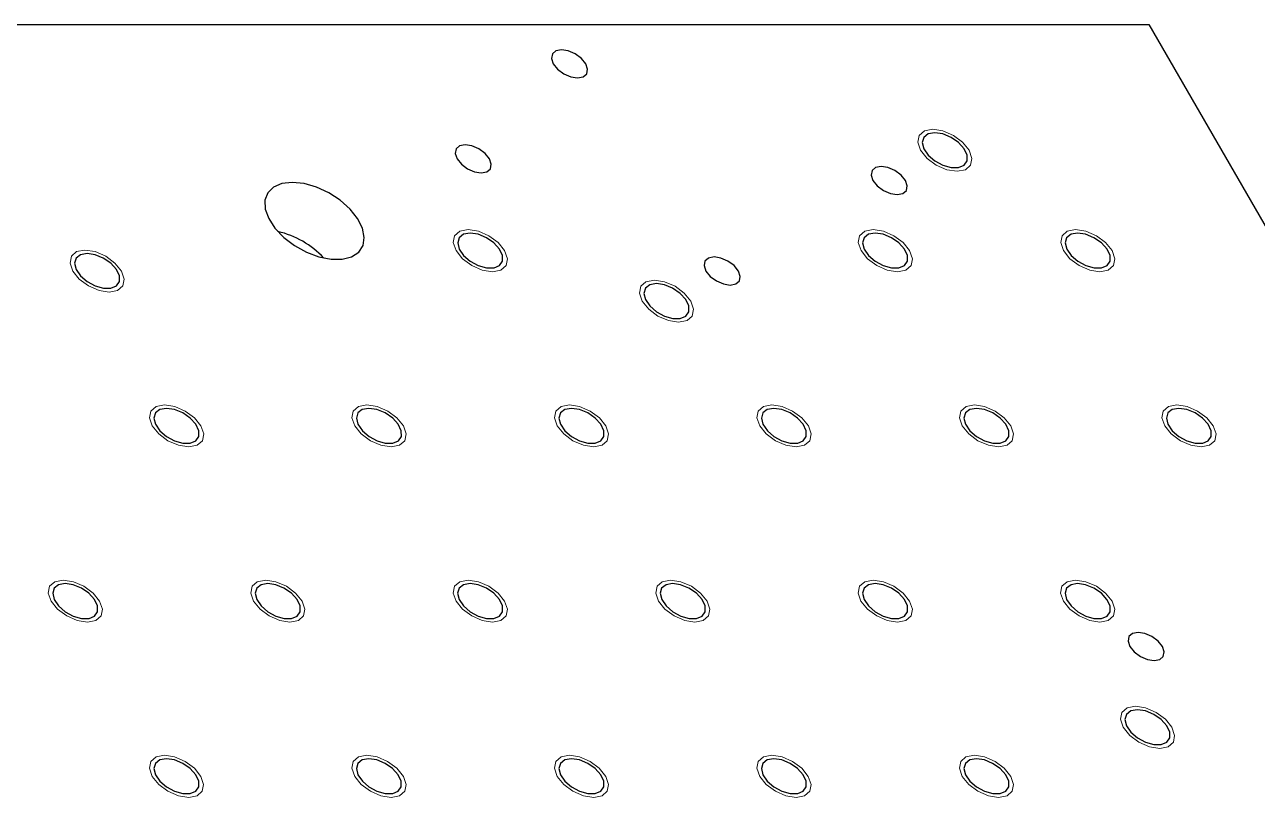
# Model space of a CAD drawing. Header units: millimetres. Extents: x 0 to 841, y 0 to 594.
# Drawn here: x 169.1 to 231.2, y 460.2 to 499.2 of the extents above; entities that cross this region are included whole.
import ezdxf

# ---------------------------------------------------------------- set-up
doc = ezdxf.new("R2010")
doc.units = ezdxf.units.MM

msp = doc.modelspace()

# ---------------------------------------------------------------- linework, layer by layer
at = {"color": 7, "linetype": 'Continuous', "lineweight": 25}
for p, q in [((88.13956778, 499.19636356), (225.72669458, 499.19636356)), ((225.72669458, 499.19636356), (243.28225802, 468.7859407))]:
    msp.add_line(p, q, dxfattribs=at)
at = {"color": 7, "linetype": 'Continuous', "lineweight": 25, "flags": 128}
for points in [[(196.12167877, 497.92284022), (195.84027481, 497.86901492), (195.66385742, 497.71573344), (195.61928455, 497.48633149), (195.71334201, 497.21573344), (195.93171041, 496.94513539), (196.24114513, 496.71573344), (196.59453755, 496.56245196), (196.93808688, 496.50862666), (197.21949084, 496.56245196), (197.39590822, 496.71573344), (197.4404811, 496.94513539), (197.34642363, 497.21573344), (197.12805524, 497.48633149), (196.81862051, 497.71573344), (196.46522809, 497.86901492), (196.12167877, 497.92284022)], [(214.93971269, 493.7412503), (214.60545837, 493.68156362), (214.38525973, 493.51056459), (214.30885581, 493.25134759), (214.38656537, 492.9389213), (214.60789333, 492.61548063), (214.9429481, 492.32470803), (215.34647868, 492.10587395), (215.76398604, 491.98853314), (216.1390835, 491.98853314), (216.42111205, 492.10587395), (216.57198218, 492.32470803), (216.57131805, 492.61548063), (216.41920935, 492.9389213), (216.13619921, 493.25134759), (215.7605097, 493.51056459), (215.34287978, 493.68156362), (214.93971269, 493.7412503)], [(191.26655105, 493.1377072), (190.9851471, 493.0838819), (190.80872971, 492.93060042), (190.76415684, 492.70119847), (190.8582143, 492.43060042), (191.07658269, 492.16000237), (191.38601742, 491.93060042), (191.73940984, 491.77731894), (192.08295917, 491.72349364), (192.36436312, 491.77731894), (192.54078051, 491.93060042), (192.58535338, 492.16000237), (192.49129592, 492.43060042), (192.27292752, 492.70119847), (191.9634928, 492.93060042), (191.61010038, 493.0838819), (191.26655105, 493.1377072)], [(212.23545698, 492.04238703), (211.95405302, 491.98856173), (211.77763564, 491.83528024), (211.73306276, 491.60587829), (211.82712022, 491.33528024), (212.04548862, 491.06468219), (212.35492335, 490.83528024), (212.70831577, 490.68199876), (213.05186509, 490.62817346), (213.33326905, 490.68199876), (213.50968644, 490.83528024), (213.55425931, 491.06468219), (213.46020185, 491.33528024), (213.24183345, 491.60587829), (212.93239873, 491.83528024), (212.5790063, 491.98856173), (212.23545698, 492.04238703)], [(182.55414176, 491.23658101), (182.03097911, 491.1754896), (181.61122335, 490.99605395), (181.32124926, 490.70954868), (181.17927699, 490.33397596), (181.19422717, 489.8929344), (181.36516044, 489.41413627), (181.68133641, 488.92766622), (182.12288861, 488.46409095), (182.66207267, 488.05253859), (183.26500968, 487.71886851), (183.89381489, 487.4840464), (184.50897816, 487.36282702), (185.07184651, 487.36282702), (185.54705286, 487.4840464), (185.90473824, 487.71886851), (186.12242797, 488.05253859), (186.1864438, 488.46409095), (186.09276338, 488.92766622), (185.84727299, 489.41413627), (185.4653977, 489.8929344), (184.97113214, 490.33397596), (184.39553283, 490.70954868), (183.7747668, 490.99605395), (183.14783905, 491.1754896), (182.55414176, 491.23658101)], [(191.52381851, 488.6791032), (191.18956419, 488.61941652), (190.96936555, 488.44841749), (190.89296162, 488.18920049), (190.97067119, 487.8767742), (191.19199914, 487.55333353), (191.52705391, 487.26256093), (191.9305845, 487.04372685), (192.34809186, 486.92638604), (192.72318931, 486.92638604), (193.00521787, 487.04372685), (193.156088, 487.26256093), (193.15542387, 487.55333353), (193.00331517, 487.8767742), (192.72030502, 488.18920049), (192.34461552, 488.44841749), (191.9269856, 488.61941652), (191.52381851, 488.6791032)], [(211.93733881, 488.6791032), (211.60308449, 488.61941652), (211.38288585, 488.44841749), (211.30648192, 488.18920049), (211.38419149, 487.8767742), (211.60551944, 487.55333353), (211.94057421, 487.26256093), (212.3441048, 487.04372685), (212.76161216, 486.92638604), (213.13670961, 486.92638604), (213.41873816, 487.04372685), (213.5696083, 487.26256093), (213.56894417, 487.55333353), (213.41683547, 487.8767742), (213.13382532, 488.18920049), (212.75813581, 488.44841749), (212.3405059, 488.61941652), (211.93733881, 488.6791032)], [(222.14409896, 488.6791032), (221.80984464, 488.61941652), (221.58964599, 488.44841749), (221.51324207, 488.18920049), (221.59095164, 487.8767742), (221.81227959, 487.55333353), (222.14733436, 487.26256093), (222.55086495, 487.04372685), (222.96837231, 486.92638604), (223.34346976, 486.92638604), (223.62549831, 487.04372685), (223.77636845, 487.26256093), (223.77570432, 487.55333353), (223.62359562, 487.8767742), (223.34058547, 488.18920049), (222.96489596, 488.44841749), (222.54726605, 488.61941652), (222.14409896, 488.6791032)], [(172.20718131, 487.65030681), (171.872927, 487.59062013), (171.65272835, 487.4196211), (171.57632443, 487.1604041), (171.65403399, 486.84797781), (171.87536195, 486.52453714), (172.21041672, 486.23376453), (172.61394731, 486.01493045), (173.03145467, 485.89758965), (173.40655212, 485.89758965), (173.68858067, 486.01493045), (173.83945081, 486.23376453), (173.83878668, 486.52453714), (173.68667798, 486.84797781), (173.40366783, 487.1604041), (173.02797832, 487.4196211), (172.61034841, 487.59062013), (172.20718131, 487.65030681)], [(203.8165368, 487.47612729), (203.53513285, 487.42230199), (203.35871546, 487.26902051), (203.31414259, 487.03961856), (203.40820005, 486.76902051), (203.62656845, 486.49842246), (203.93600317, 486.26902051), (204.28939559, 486.11573902), (204.63294492, 486.06191372), (204.91434887, 486.11573902), (205.09076626, 486.26902051), (205.13533913, 486.49842246), (205.04128167, 486.76902051), (204.82291328, 487.03961856), (204.51347855, 487.26902051), (204.16008613, 487.42230199), (203.8165368, 487.47612729)], [(200.90817907, 486.1308174), (200.57392475, 486.07113072), (200.3537261, 485.9001317), (200.27732218, 485.64091469), (200.35503175, 485.3284884), (200.5763597, 485.00504773), (200.91141447, 484.71427513), (201.31494506, 484.49544105), (201.73245242, 484.37810025), (202.10754987, 484.37810025), (202.38957842, 484.49544105), (202.54044856, 484.71427513), (202.53978443, 485.00504773), (202.38767573, 485.3284884), (202.10466558, 485.64091469), (201.72897607, 485.9001317), (201.31134616, 486.07113072), (200.90817907, 486.1308174)], [(176.21284892, 479.84026845), (175.8785946, 479.78058177), (175.65839596, 479.60958274), (175.58199203, 479.35036574), (175.6597016, 479.03793945), (175.88102955, 478.71449878), (176.21608432, 478.42372617), (176.61961491, 478.20489209), (177.03712227, 478.08755129), (177.41221972, 478.08755129), (177.69424827, 478.20489209), (177.84511841, 478.42372617), (177.84445428, 478.71449878), (177.69234558, 479.03793945), (177.40933543, 479.35036574), (177.03364593, 479.60958274), (176.61601601, 479.78058177), (176.21284892, 479.84026845)], [(186.41960907, 479.84026845), (186.08535475, 479.78058177), (185.86515611, 479.60958274), (185.78875218, 479.35036574), (185.86646175, 479.03793945), (186.0877897, 478.71449878), (186.42284447, 478.42372617), (186.82637506, 478.20489209), (187.24388242, 478.08755129), (187.61897987, 478.08755129), (187.90100842, 478.20489209), (188.05187856, 478.42372617), (188.05121443, 478.71449878), (187.89910573, 479.03793945), (187.61609558, 479.35036574), (187.24040608, 479.60958274), (186.82277616, 479.78058177), (186.41960907, 479.84026845)], [(196.62636922, 479.84026845), (196.2921149, 479.78058177), (196.07191625, 479.60958274), (195.99551233, 479.35036574), (196.0732219, 479.03793945), (196.29454985, 478.71449878), (196.62960462, 478.42372617), (197.03313521, 478.20489209), (197.45064257, 478.08755129), (197.82574002, 478.08755129), (198.10776857, 478.20489209), (198.25863871, 478.42372617), (198.25797458, 478.71449878), (198.10586588, 479.03793945), (197.82285573, 479.35036574), (197.44716622, 479.60958274), (197.02953631, 479.78058177), (196.62636922, 479.84026845)], [(206.83312936, 479.84026843), (206.49887504, 479.78058175), (206.2786764, 479.60958273), (206.20227247, 479.35036573), (206.27998204, 479.03793944), (206.50130999, 478.71449876), (206.83636476, 478.42372616), (207.23989535, 478.20489208), (207.65740271, 478.08755128), (208.03250016, 478.08755128), (208.31452871, 478.20489208), (208.46539885, 478.42372616), (208.46473472, 478.71449876), (208.31262602, 479.03793944), (208.02961587, 479.35036573), (207.65392637, 479.60958273), (207.23629645, 479.78058175), (206.83312936, 479.84026843)], [(217.03988951, 479.84026843), (216.70563519, 479.78058175), (216.48543654, 479.60958273), (216.40903262, 479.35036573), (216.48674219, 479.03793944), (216.70807014, 478.71449876), (217.04312491, 478.42372616), (217.4466555, 478.20489208), (217.86416286, 478.08755128), (218.23926031, 478.08755128), (218.52128886, 478.20489208), (218.672159, 478.42372616), (218.67149487, 478.71449876), (218.51938617, 479.03793944), (218.23637602, 479.35036573), (217.86068651, 479.60958273), (217.4430566, 479.78058175), (217.03988951, 479.84026843)], [(227.24664965, 479.84026843), (226.91239534, 479.78058175), (226.69219669, 479.60958273), (226.61579277, 479.35036573), (226.69350234, 479.03793944), (226.91483029, 478.71449876), (227.24988506, 478.42372616), (227.65341565, 478.20489208), (228.07092301, 478.08755128), (228.44602046, 478.08755128), (228.72804901, 478.20489208), (228.87891915, 478.42372616), (228.87825502, 478.71449876), (228.72614632, 479.03793944), (228.44313617, 479.35036573), (228.06744666, 479.60958273), (227.64981675, 479.78058175), (227.24664965, 479.84026843)], [(171.10863947, 471.00143368), (170.77438515, 470.941747), (170.55418651, 470.77074798), (170.47778258, 470.51153097), (170.55549215, 470.19910468), (170.7768201, 469.87566401), (171.11187487, 469.58489141), (171.51540546, 469.36605733), (171.93291282, 469.24871652), (172.30801027, 469.24871652), (172.59003882, 469.36605733), (172.74090896, 469.58489141), (172.74024483, 469.87566401), (172.58813613, 470.19910468), (172.30512598, 470.51153097), (171.92943648, 470.77074798), (171.51180656, 470.941747), (171.10863947, 471.00143368)], [(181.31539962, 471.00143368), (180.9811453, 470.941747), (180.76094666, 470.77074798), (180.68454273, 470.51153097), (180.7622523, 470.19910468), (180.98358025, 469.87566401), (181.31863502, 469.58489141), (181.72216561, 469.36605733), (182.13967297, 469.24871652), (182.51477042, 469.24871652), (182.79679897, 469.36605733), (182.94766911, 469.58489141), (182.94700498, 469.87566401), (182.79489628, 470.19910468), (182.51188613, 470.51153097), (182.13619663, 470.77074798), (181.71856671, 470.941747), (181.31539962, 471.00143368)], [(191.52215977, 471.00143368), (191.18790545, 470.941747), (190.9677068, 470.77074798), (190.89130288, 470.51153097), (190.96901245, 470.19910468), (191.1903404, 469.87566401), (191.52539517, 469.58489141), (191.92892576, 469.36605733), (192.34643312, 469.24871652), (192.72153057, 469.24871652), (193.00355912, 469.36605733), (193.15442926, 469.58489141), (193.15376513, 469.87566401), (193.00165643, 470.19910468), (192.71864628, 470.51153097), (192.34295677, 470.77074798), (191.92532686, 470.941747), (191.52215977, 471.00143368)], [(201.72891991, 471.00143368), (201.3946656, 470.941747), (201.17446695, 470.77074798), (201.09806303, 470.51153097), (201.1757726, 470.19910468), (201.39710055, 469.87566401), (201.73215532, 469.58489141), (202.13568591, 469.36605733), (202.55319327, 469.24871652), (202.92829072, 469.24871652), (203.21031927, 469.36605733), (203.36118941, 469.58489141), (203.36052528, 469.87566401), (203.20841658, 470.19910468), (202.92540643, 470.51153097), (202.54971692, 470.77074798), (202.13208701, 470.941747), (201.72891991, 471.00143368)], [(211.93568006, 471.00143368), (211.60142575, 470.941747), (211.3812271, 470.77074798), (211.30482318, 470.51153097), (211.38253274, 470.19910468), (211.6038607, 469.87566401), (211.93891547, 469.58489141), (212.34244605, 469.36605733), (212.75995342, 469.24871652), (213.13505087, 469.24871652), (213.41707942, 469.36605733), (213.56794955, 469.58489141), (213.56728543, 469.87566401), (213.41517673, 470.19910468), (213.13216658, 470.51153097), (212.75647707, 470.77074798), (212.33884715, 470.941747), (211.93568006, 471.00143368)], [(222.1424402, 471.00143367), (221.80818589, 470.94174699), (221.58798724, 470.77074796), (221.51158332, 470.51153096), (221.58929289, 470.19910467), (221.81062084, 469.875664), (222.14567561, 469.5848914), (222.5492062, 469.36605732), (222.96671356, 469.24871651), (223.34181101, 469.24871651), (223.62383956, 469.36605732), (223.7747097, 469.5848914), (223.77404557, 469.875664), (223.62193687, 470.19910467), (223.33892672, 470.51153096), (222.96323721, 470.77074796), (222.5456073, 470.94174699), (222.1424402, 471.00143367)], [(225.18776635, 468.53265292), (224.90636239, 468.47882762), (224.729945, 468.32554614), (224.68537213, 468.09614419), (224.77942959, 467.82554614), (224.99779799, 467.55494809), (225.30723272, 467.32554614), (225.66062514, 467.17226466), (226.00417446, 467.11843936), (226.28557842, 467.17226466), (226.46199581, 467.32554614), (226.50656868, 467.55494809), (226.41251122, 467.82554614), (226.19414282, 468.09614419), (225.88470809, 468.32554614), (225.53131567, 468.47882762), (225.18776635, 468.53265292)], [(225.15723406, 464.63498043), (224.82297974, 464.57529375), (224.6027811, 464.40429472), (224.52637717, 464.14507772), (224.60408674, 463.83265143), (224.82541469, 463.50921075), (225.16046946, 463.21843815), (225.56400005, 462.99960407), (225.98150741, 462.88226327), (226.35660486, 462.88226327), (226.63863342, 462.99960407), (226.78950355, 463.21843815), (226.78883942, 463.50921075), (226.63673072, 463.83265143), (226.35372057, 464.14507772), (225.97803107, 464.40429472), (225.56040115, 464.57529375), (225.15723406, 464.63498043)], [(176.21119017, 462.16259892), (175.87693585, 462.10291224), (175.65673721, 461.93191321), (175.58033328, 461.67269621), (175.65804285, 461.36026992), (175.8793708, 461.03682925), (176.21442557, 460.74605664), (176.61795616, 460.52722256), (177.03546352, 460.40988176), (177.41056097, 460.40988176), (177.69258952, 460.52722256), (177.84345966, 460.74605664), (177.84279553, 461.03682925), (177.69068683, 461.36026992), (177.40767668, 461.67269621), (177.03198718, 461.93191321), (176.61435726, 462.10291224), (176.21119017, 462.16259892)], [(186.41795032, 462.16259892), (186.083696, 462.10291224), (185.86349735, 461.93191321), (185.78709343, 461.67269621), (185.864803, 461.36026992), (186.08613095, 461.03682925), (186.42118572, 460.74605664), (186.82471631, 460.52722256), (187.24222367, 460.40988176), (187.61732112, 460.40988176), (187.89934967, 460.52722256), (188.05021981, 460.74605664), (188.04955568, 461.03682925), (187.89744698, 461.36026992), (187.61443683, 461.67269621), (187.23874732, 461.93191321), (186.82111741, 462.10291224), (186.41795032, 462.16259892)], [(196.62471046, 462.16259892), (196.29045615, 462.10291224), (196.0702575, 461.93191321), (195.99385358, 461.67269621), (196.07156315, 461.36026992), (196.2928911, 461.03682925), (196.62794587, 460.74605664), (197.03147646, 460.52722256), (197.44898382, 460.40988176), (197.82408127, 460.40988176), (198.10610982, 460.52722256), (198.25697996, 460.74605664), (198.25631583, 461.03682925), (198.10420713, 461.36026992), (197.82119698, 461.67269621), (197.44550747, 461.93191321), (197.02787756, 462.10291224), (196.62471046, 462.16259892)], [(206.83147061, 462.16259892), (206.4972163, 462.10291224), (206.27701765, 461.93191321), (206.20061373, 461.67269621), (206.27832329, 461.36026992), (206.49965125, 461.03682925), (206.83470602, 460.74605664), (207.23823661, 460.52722256), (207.65574397, 460.40988176), (208.03084142, 460.40988176), (208.31286997, 460.52722256), (208.46374011, 460.74605664), (208.46307598, 461.03682925), (208.31096728, 461.36026992), (208.02795713, 461.67269621), (207.65226762, 461.93191321), (207.2346377, 462.10291224), (206.83147061, 462.16259892)], [(217.03823076, 462.16259892), (216.70397645, 462.10291224), (216.4837778, 461.93191321), (216.40737388, 461.67269621), (216.48508344, 461.36026992), (216.7064114, 461.03682925), (217.04146617, 460.74605664), (217.44499675, 460.52722256), (217.86250411, 460.40988176), (218.23760157, 460.40988176), (218.51963012, 460.52722256), (218.67050025, 460.74605664), (218.66983612, 461.03682925), (218.51772742, 461.36026992), (218.23471728, 461.67269621), (217.85902777, 461.93191321), (217.44139785, 462.10291224), (217.03823076, 462.16259892)]]:
    msp.add_lwpolyline(points, dxfattribs=at)
at = {"color": 7, "linetype": 'Continuous', "lineweight": 18, "flags": 128}
for points in [[(214.83766168, 493.918027), (215.35298566, 493.83728905), (215.8830743, 493.60736682), (216.34722638, 493.2632639), (216.67477898, 492.85736682), (216.81586517, 492.45146975), (216.74900586, 492.10736682), (216.48437978, 491.8774446), (216.06227385, 491.79670665), (215.54694986, 491.8774446), (215.01686123, 492.10736682), (214.55270914, 492.45146975), (214.22515654, 492.85736682), (214.08407035, 493.2632639), (214.15092966, 493.60736682), (214.41555574, 493.83728905), (214.83766168, 493.918027)], [(191.4217675, 488.85587989), (191.93709148, 488.77514195), (192.46718011, 488.54521972), (192.9313322, 488.2011168), (193.2588848, 487.79521972), (193.39997099, 487.38932265), (193.33311168, 487.04521972), (193.0684856, 486.8152975), (192.64637966, 486.73455955), (192.13105568, 486.8152975), (191.60096705, 487.04521972), (191.13681496, 487.38932265), (190.80926236, 487.79521972), (190.66817617, 488.2011168), (190.73503548, 488.54521972), (190.99966156, 488.77514195), (191.4217675, 488.85587989)], [(211.83528779, 488.85587989), (212.35061178, 488.77514195), (212.88070041, 488.54521972), (213.3448525, 488.2011168), (213.67240509, 487.79521972), (213.81349129, 487.38932265), (213.74663198, 487.04521972), (213.4820059, 486.8152975), (213.05989996, 486.73455955), (212.54457597, 486.8152975), (212.01448734, 487.04521972), (211.55033526, 487.38932265), (211.22278266, 487.79521972), (211.08169647, 488.2011168), (211.14855577, 488.54521972), (211.41318186, 488.77514195), (211.83528779, 488.85587989)], [(222.04204794, 488.85587989), (222.55737193, 488.77514195), (223.08746056, 488.54521972), (223.55161265, 488.2011168), (223.87916524, 487.79521972), (224.02025143, 487.38932265), (223.95339213, 487.04521972), (223.68876604, 486.8152975), (223.26666011, 486.73455955), (222.75133612, 486.8152975), (222.22124749, 487.04521972), (221.7570954, 487.38932265), (221.42954281, 487.79521972), (221.28845662, 488.2011168), (221.35531592, 488.54521972), (221.61994201, 488.77514195), (222.04204794, 488.85587989)], [(172.1051303, 487.8270835), (172.62045429, 487.74634556), (173.15054292, 487.51642333), (173.61469501, 487.17232041), (173.9422476, 486.76642333), (174.08333379, 486.36052626), (174.01647449, 486.01642333), (173.7518484, 485.78650111), (173.32974247, 485.70576316), (172.81441848, 485.78650111), (172.28432985, 486.01642333), (171.82017776, 486.36052626), (171.49262517, 486.76642333), (171.35153897, 487.17232041), (171.41839828, 487.51642333), (171.68302436, 487.74634556), (172.1051303, 487.8270835)], [(200.80612805, 486.3075941), (201.32145204, 486.22685615), (201.85154067, 485.99693393), (202.31569276, 485.652831), (202.64324535, 485.24693393), (202.78433154, 484.84103685), (202.71747224, 484.49693393), (202.45284616, 484.2670117), (202.03074022, 484.18627375), (201.51541623, 484.2670117), (200.9853276, 484.49693393), (200.52117551, 484.84103685), (200.19362292, 485.24693393), (200.05253673, 485.652831), (200.11939603, 485.99693393), (200.38402212, 486.22685615), (200.80612805, 486.3075941)], [(176.1107979, 480.01704514), (176.62612189, 479.93630719), (177.15621052, 479.70638497), (177.62036261, 479.36228205), (177.94791521, 478.95638497), (178.0890014, 478.55048789), (178.02214209, 478.20638497), (177.75751601, 477.97646275), (177.33541007, 477.8957248), (176.82008609, 477.97646275), (176.28999745, 478.20638497), (175.82584537, 478.55048789), (175.49829277, 478.95638497), (175.35720658, 479.36228205), (175.42406589, 479.70638497), (175.68869197, 479.93630719), (176.1107979, 480.01704514)], [(186.31755805, 480.01704514), (186.83288204, 479.93630719), (187.36297067, 479.70638497), (187.82712276, 479.36228205), (188.15467535, 478.95638497), (188.29576155, 478.55048789), (188.22890224, 478.20638497), (187.96427616, 477.97646275), (187.54217022, 477.8957248), (187.02684623, 477.97646275), (186.4967576, 478.20638497), (186.03260552, 478.55048789), (185.70505292, 478.95638497), (185.56396673, 479.36228205), (185.63082604, 479.70638497), (185.89545212, 479.93630719), (186.31755805, 480.01704514)], [(196.5243182, 480.01704514), (197.03964219, 479.93630719), (197.56973082, 479.70638497), (198.03388291, 479.36228205), (198.3614355, 478.95638497), (198.50252169, 478.55048789), (198.43566239, 478.20638497), (198.1710363, 477.97646275), (197.74893037, 477.8957248), (197.23360638, 477.97646275), (196.70351775, 478.20638497), (196.23936566, 478.55048789), (195.91181307, 478.95638497), (195.77072688, 479.36228205), (195.83758618, 479.70638497), (196.10221227, 479.93630719), (196.5243182, 480.01704514)], [(206.73107834, 480.01704513), (207.24640233, 479.93630718), (207.77649096, 479.70638496), (208.24064305, 479.36228203), (208.56819564, 478.95638496), (208.70928184, 478.55048788), (208.64242253, 478.20638496), (208.37779645, 477.97646273), (207.95569051, 477.89572479), (207.44036652, 477.97646273), (206.91027789, 478.20638496), (206.44612581, 478.55048788), (206.11857321, 478.95638496), (205.97748702, 479.36228203), (206.04434633, 479.70638496), (206.30897241, 479.93630718), (206.73107834, 480.01704513)], [(216.93783849, 480.01704513), (217.45316248, 479.93630718), (217.98325111, 479.70638496), (218.4474032, 479.36228203), (218.77495579, 478.95638496), (218.91604198, 478.55048788), (218.84918268, 478.20638496), (218.58455659, 477.97646273), (218.16245066, 477.89572479), (217.64712667, 477.97646273), (217.11703804, 478.20638496), (216.65288595, 478.55048788), (216.32533336, 478.95638496), (216.18424717, 479.36228203), (216.25110647, 479.70638496), (216.51573256, 479.93630718), (216.93783849, 480.01704513)], [(227.14459864, 480.01704513), (227.65992263, 479.93630718), (228.19001126, 479.70638496), (228.65416335, 479.36228203), (228.98171594, 478.95638496), (229.12280213, 478.55048788), (229.05594283, 478.20638496), (228.79131674, 477.97646273), (228.36921081, 477.89572479), (227.85388682, 477.97646273), (227.32379819, 478.20638496), (226.8596461, 478.55048788), (226.53209351, 478.95638496), (226.39100732, 479.36228203), (226.45786662, 479.70638496), (226.7224927, 479.93630718), (227.14459864, 480.01704513)], [(171.00658845, 471.17821038), (171.52191244, 471.09747243), (172.05200107, 470.86755021), (172.51615316, 470.52344728), (172.84370576, 470.11755021), (172.98479195, 469.71165313), (172.91793264, 469.36755021), (172.65330656, 469.13762798), (172.23120062, 469.05689003), (171.71587664, 469.13762798), (171.18578801, 469.36755021), (170.72163592, 469.71165313), (170.39408332, 470.11755021), (170.25299713, 470.52344728), (170.31985644, 470.86755021), (170.58448252, 471.09747243), (171.00658845, 471.17821038)], [(181.2133486, 471.17821038), (181.72867259, 471.09747243), (182.25876122, 470.86755021), (182.72291331, 470.52344728), (183.05046591, 470.11755021), (183.1915521, 469.71165313), (183.12469279, 469.36755021), (182.86006671, 469.13762798), (182.43796077, 469.05689003), (181.92263679, 469.13762798), (181.39254815, 469.36755021), (180.92839607, 469.71165313), (180.60084347, 470.11755021), (180.45975728, 470.52344728), (180.52661659, 470.86755021), (180.79124267, 471.09747243), (181.2133486, 471.17821038)], [(191.42010875, 471.17821038), (191.93543274, 471.09747243), (192.46552137, 470.86755021), (192.92967346, 470.52344728), (193.25722605, 470.11755021), (193.39831225, 469.71165313), (193.33145294, 469.36755021), (193.06682686, 469.13762798), (192.64472092, 469.05689003), (192.12939693, 469.13762798), (191.5993083, 469.36755021), (191.13515621, 469.71165313), (190.80760362, 470.11755021), (190.66651743, 470.52344728), (190.73337673, 470.86755021), (190.99800282, 471.09747243), (191.42010875, 471.17821038)], [(201.6268689, 471.17821038), (202.14219289, 471.09747243), (202.67228152, 470.86755021), (203.13643361, 470.52344728), (203.4639862, 470.11755021), (203.60507239, 469.71165313), (203.53821309, 469.36755021), (203.273587, 469.13762798), (202.85148107, 469.05689003), (202.33615708, 469.13762798), (201.80606845, 469.36755021), (201.34191636, 469.71165313), (201.01436377, 470.11755021), (200.87327758, 470.52344728), (200.94013688, 470.86755021), (201.20476297, 471.09747243), (201.6268689, 471.17821038)], [(211.83362905, 471.17821038), (212.34895304, 471.09747243), (212.87904167, 470.86755021), (213.34319375, 470.52344728), (213.67074635, 470.11755021), (213.81183254, 469.71165313), (213.74497323, 469.36755021), (213.48034715, 469.13762798), (213.05824122, 469.05689003), (212.54291723, 469.13762798), (212.0128286, 469.36755021), (211.54867651, 469.71165313), (211.22112392, 470.11755021), (211.08003772, 470.52344728), (211.14689703, 470.86755021), (211.41152311, 471.09747243), (211.83362905, 471.17821038)], [(222.04038919, 471.17821037), (222.55571318, 471.09747242), (223.08580181, 470.86755019), (223.5499539, 470.52344727), (223.87750649, 470.11755019), (224.01859268, 469.71165312), (223.95173338, 469.36755019), (223.68710729, 469.13762797), (223.26500136, 469.05689002), (222.74967737, 469.13762797), (222.21958874, 469.36755019), (221.75543665, 469.71165312), (221.42788406, 470.11755019), (221.28679787, 470.52344727), (221.35365717, 470.86755019), (221.61828326, 471.09747242), (222.04038919, 471.17821037)], [(225.05518305, 464.81175712), (225.57050703, 464.73101917), (226.10059566, 464.50109695), (226.56474775, 464.15699402), (226.89230035, 463.75109695), (227.03338654, 463.34519987), (226.96652723, 463.00109695), (226.70190115, 462.77117473), (226.27979521, 462.69043678), (225.76447123, 462.77117473), (225.2343826, 463.00109695), (224.77023051, 463.34519987), (224.44267791, 463.75109695), (224.30159172, 464.15699402), (224.36845103, 464.50109695), (224.63307711, 464.73101917), (225.05518305, 464.81175712)], [(176.10913915, 462.33937561), (176.62446314, 462.25863766), (177.15455177, 462.02871544), (177.61870386, 461.68461252), (177.94625646, 461.27871544), (178.08734265, 460.87281837), (178.02048334, 460.52871544), (177.75585726, 460.29879322), (177.33375132, 460.21805527), (176.81842734, 460.29879322), (176.2883387, 460.52871544), (175.82418662, 460.87281837), (175.49663402, 461.27871544), (175.35554783, 461.68461252), (175.42240714, 462.02871544), (175.68703322, 462.25863766), (176.10913915, 462.33937561)], [(186.3158993, 462.33937561), (186.83122329, 462.25863766), (187.36131192, 462.02871544), (187.82546401, 461.68461252), (188.1530166, 461.27871544), (188.2941028, 460.87281837), (188.22724349, 460.52871544), (187.96261741, 460.29879322), (187.54051147, 460.21805527), (187.02518748, 460.29879322), (186.49509885, 460.52871544), (186.03094676, 460.87281837), (185.70339417, 461.27871544), (185.56230798, 461.68461252), (185.62916728, 462.02871544), (185.89379337, 462.25863766), (186.3158993, 462.33937561)], [(196.52265945, 462.33937561), (197.03798344, 462.25863766), (197.56807207, 462.02871544), (198.03222416, 461.68461252), (198.35977675, 461.27871544), (198.50086294, 460.87281837), (198.43400364, 460.52871544), (198.16937755, 460.29879322), (197.74727162, 460.21805527), (197.23194763, 460.29879322), (196.701859, 460.52871544), (196.23770691, 460.87281837), (195.91015432, 461.27871544), (195.76906813, 461.68461252), (195.83592743, 462.02871544), (196.10055352, 462.25863766), (196.52265945, 462.33937561)], [(206.7294196, 462.33937561), (207.24474359, 462.25863766), (207.77483222, 462.02871544), (208.2389843, 461.68461252), (208.5665369, 461.27871544), (208.70762309, 460.87281837), (208.64076379, 460.52871544), (208.3761377, 460.29879322), (207.95403177, 460.21805527), (207.43870778, 460.29879322), (206.90861915, 460.52871544), (206.44446706, 460.87281837), (206.11691447, 461.27871544), (205.97582827, 461.68461252), (206.04268758, 462.02871544), (206.30731366, 462.25863766), (206.7294196, 462.33937561)], [(216.93617975, 462.33937561), (217.45150373, 462.25863766), (217.98159237, 462.02871544), (218.44574445, 461.68461252), (218.77329705, 461.27871544), (218.91438324, 460.87281837), (218.84752393, 460.52871544), (218.58289785, 460.29879322), (218.16079192, 460.21805527), (217.64546793, 460.29879322), (217.1153793, 460.52871544), (216.65122721, 460.87281837), (216.32367461, 461.27871544), (216.18258842, 461.68461252), (216.24944773, 462.02871544), (216.51407381, 462.25863766), (216.93617975, 462.33937561)]]:
    msp.add_lwpolyline(points, dxfattribs=at)
at = {"color": 7, "linetype": 'Continuous', "lineweight": 25}
msp.add_arc((180.84074383, 484.37947987), 4.48768173, 42.6902394199, 77.3151371128, dxfattribs=at)

doc.saveas('drawing.dxf')
